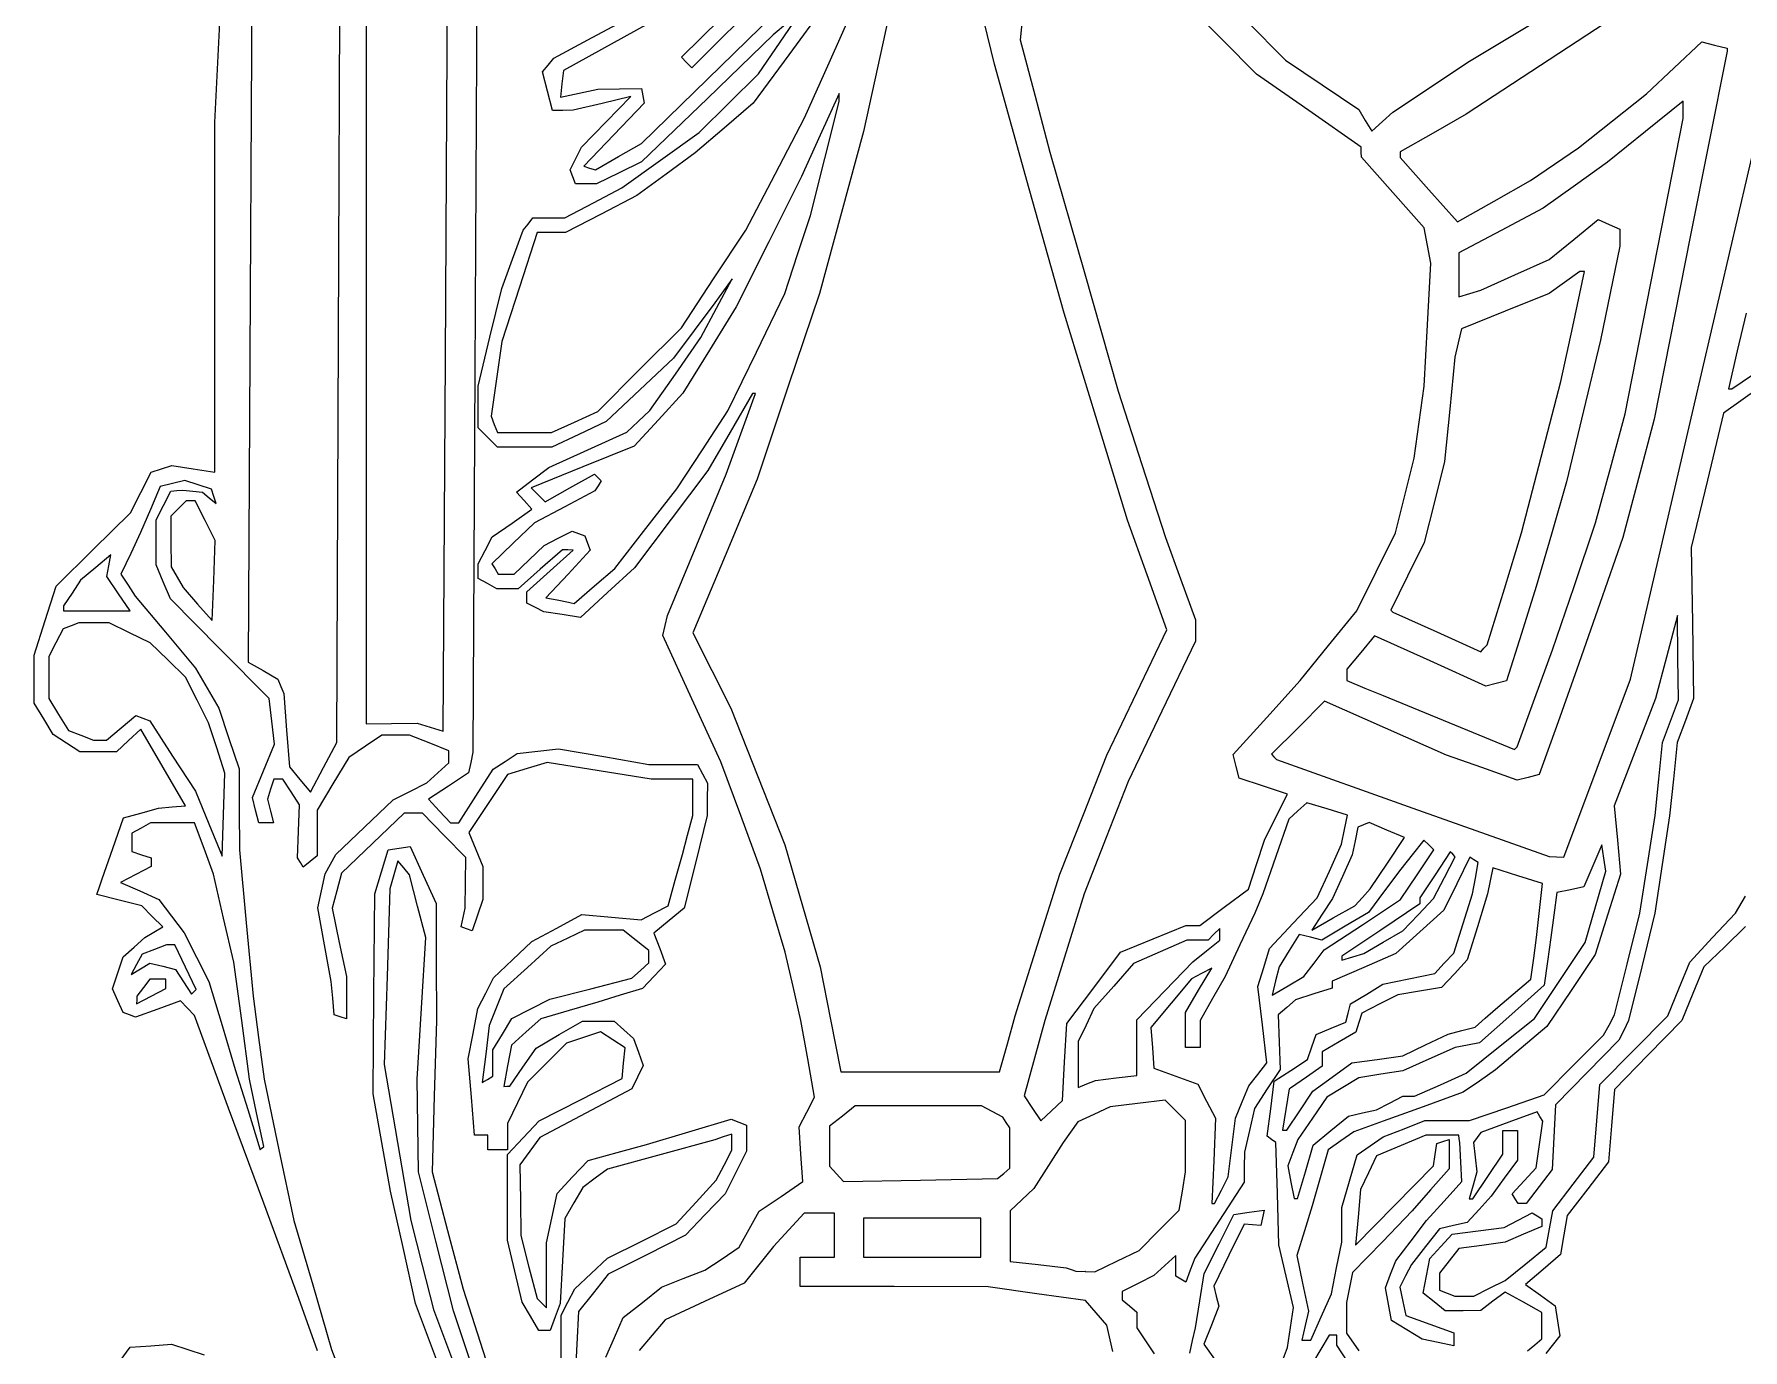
# Model space of a CAD drawing. Extents: x 6 to 570, y 20 to 823.
# Drawn here: x 5.5 to 243.8, y 229.3 to 412.7 of the extents above; entities that cross this region are included whole.
import ezdxf

# ---------------------------------------------------------------- set-up
doc = ezdxf.new("R2010")
doc.units = 0
doc.layers.add('Layer_1', color=7, linetype='CONTINUOUS')

msp = doc.modelspace()

# ---------------------------------------------------------------- linework, layer by layer
at = {"layer": 'Layer_1', "color": 7}
for points in [[(35.944855, 427.586996), (35.671657, 376.386124), (35.39846, 325.185161), (37.471385, 324.001819), (39.544231, 322.818469), (39.950008, 321.797996), (40.355788, 320.777524), (40.741478, 315.675161), (41.127168, 310.572799), (42.602513, 308.798224), (44.077779, 307.023641), (45.904828, 310.499036), (47.731876, 313.974349), (47.96168, 370.440544), (48.191488, 426.906656)], [(126.611182, 424.183166), (123.90741, 411.669281), (121.20372, 399.155396), (118.116592, 387.858199), (115.02954, 376.561091), (110.69052, 363.635081), (106.351507, 350.709146), (101.87364, 339.974824), (97.39578, 329.240576), (100.034137, 323.987471), (102.672502, 318.734291), (106.439812, 309.209906), (110.20704, 299.685529), (112.67715, 291.181534), (115.147177, 282.677621), (116.59239, 275.364214), (118.03752, 268.050881), (129.096555, 268.050559), (140.155178, 268.050559), (141.245962, 271.962341), (142.33674, 275.874124), (145.449825, 285.738724), (148.562827, 295.603316), (151.848832, 303.906026), (155.13483, 312.208811), (159.296992, 320.945584), (163.45923, 329.682274), (160.72863, 337.337021), (157.998015, 344.991694), (153.574312, 359.415626), (149.150685, 373.839484), (144.295327, 391.187509), (139.440045, 408.535541), (135.094762, 426.496181)], [(51.832771, 415.340329), (51.824739, 365.962556), (51.816699, 316.584709), (55.388353, 316.632934), (58.960006, 316.681159), (60.775645, 316.118689), (62.591281, 315.556226), (62.888584, 367.490074), (63.185887, 419.424004)], [(107.716125, 418.505719), (97.249935, 408.065569), (96.52677, 408.788734), (95.803597, 409.511906), (106.66713, 420.249604)], [(174.573503, 414.610886), (180.048615, 409.111586), (185.150978, 405.666484), (190.25334, 402.221464), (191.154008, 400.719679), (192.054758, 399.217984), (193.535168, 400.555601), (193.536653, 400.547096), (195.017063, 401.884714), (200.23425, 405.364129), (205.451513, 408.843536), (223.670243, 419.822531)], [(67.248379, 418.748741), (66.991251, 365.684179), (66.734123, 312.619609), (66.423163, 311.187011), (66.112199, 309.754414), (63.311765, 307.901171), (60.511251, 306.047929), (62.05803, 304.401431), (63.60481, 302.755016), (64.175308, 302.755016), (64.745809, 302.755016), (67.13717, 306.493324), (69.528531, 310.231624), (71.220427, 311.340244), (72.912322, 312.448781), (75.79383, 312.771799), (78.675337, 313.094816), (84.96852, 312.006844), (91.261785, 310.918961), (94.639065, 310.918961), (98.016427, 310.918961), (98.72031, 309.603034), (99.424192, 308.287181), (99.408142, 306.031376), (99.392092, 303.775654), (97.7832, 297.328511), (96.174232, 290.881376), (94.069005, 289.123834), (91.963695, 287.366291), (92.774047, 285.219364), (93.5844, 283.072436), (91.985715, 281.370656), (90.386947, 279.668876), (87.253132, 278.716466), (84.1194, 277.764049), (80.164057, 276.604811), (76.208722, 275.445649), (74.147533, 273.603979), (72.086338, 271.762309), (71.560837, 268.890199), (71.035333, 266.018171), (71.453968, 266.042246), (71.872603, 266.066321), (73.69732, 268.706051), (75.522037, 271.345781), (78.75147, 273.238316), (81.980902, 275.130851), (84.206257, 275.130851), (86.431687, 275.130851), (87.782655, 273.908291), (89.133615, 272.685731), (89.792497, 270.795769), (90.451387, 268.905806), (89.656702, 267.290164), (88.862025, 265.674521), (82.455142, 262.272896), (76.04826, 258.871346), (74.659377, 256.975759), (73.270488, 255.080254), (73.342803, 250.146311), (73.415118, 245.212369), (74.539726, 240.822724), (75.664337, 236.433086), (76.316792, 235.780631), (76.969255, 235.128169), (76.969255, 239.652799), (76.969255, 244.177429), (77.709295, 247.627106), (78.449342, 251.076866), (80.622542, 253.381211), (82.79575, 255.685466), (86.855942, 256.808149), (90.91606, 257.930906), (96.818972, 259.683551), (102.721802, 261.436106), (103.792172, 261.025511), (104.862542, 260.614909), (104.862542, 258.797186), (104.862542, 256.979456), (103.376987, 254.004979), (101.89144, 251.030426), (99.118165, 248.147794), (96.34489, 245.265079), (90.97351, 242.543869), (85.602212, 239.822584), (83.516987, 237.233074), (81.431852, 234.643489), (81.201242, 230.089766), (80.970632, 225.535969)], [(143.669737, 418.401184), (143.034157, 411.938216), (145.106835, 404.114569), (147.179445, 396.290921), (151.939747, 379.623229), (156.70005, 362.955544), (159.99336, 352.742944), (163.286677, 342.530344), (165.379687, 336.795364), (167.472705, 331.060474), (167.472705, 329.582396), (167.472705, 328.104319), (162.781905, 318.317344), (158.091105, 308.530294), (155.031615, 300.706721), (151.972132, 292.883074), (149.223202, 284.038954), (146.47419, 275.194909), (145.038375, 269.943656), (143.602485, 264.692479), (144.749115, 262.942496), (145.895655, 261.192581), (147.414712, 262.619719), (147.406402, 262.619156), (148.92546, 264.046286), (149.235615, 269.406904), (149.545777, 274.767596), (153.29436, 279.748069), (157.043032, 284.728616), (161.586622, 286.594549), (166.130302, 288.460489), (167.102962, 288.460489), (168.075705, 288.460489), (171.482483, 290.992144), (174.889327, 293.523799), (175.99899, 296.944879), (177.108652, 300.365944), (178.70172, 303.558581), (180.29478, 306.751211), (176.94, 307.865539), (173.585137, 308.979784), (173.169712, 310.634074), (172.754287, 312.288281), (177.422272, 317.449699), (182.09025, 322.611124), (186.03771, 327.475961), (189.98517, 332.340806), (192.674797, 337.783301), (195.364342, 343.225789), (196.67481, 348.426506), (197.985352, 353.627134), (198.675577, 358.631231), (199.365802, 363.635239), (199.836667, 372.211789), (200.307532, 380.788414), (199.84149, 383.270734), (199.37544, 385.752979), (194.990227, 390.681536), (190.605007, 395.610094), (190.588957, 396.290681), (190.572907, 396.971261), (183.28746, 402.073624), (176.00193, 407.175986), (171.224917, 411.945289), (166.44798, 416.714591)], [(85.277542, 228.259046), (86.468527, 231.015769), (87.659505, 233.772491), (90.346725, 235.900856), (93.03402, 238.029146), (96.057187, 239.216269), (99.080362, 240.403391), (101.458222, 241.990826), (103.836165, 243.578344), (105.244012, 246.093124), (106.651867, 248.607986), (109.696807, 250.679141), (112.741672, 252.750386), (112.470082, 256.553126), (112.198492, 260.355874), (113.27361, 262.434829), (114.348637, 264.513694), (113.40546, 269.857279), (112.462372, 275.200774), (111.363472, 279.963011), (110.264655, 284.725241), (108.545842, 290.507861), (106.82703, 296.290571), (104.065245, 303.774004), (101.303385, 311.257526), (97.246402, 320.063636), (93.18942, 328.869829), (93.514845, 330.268361), (93.840277, 331.666969), (97.940242, 341.531486), (102.040297, 351.396079), (104.083972, 357.008681), (106.127647, 362.621276), (105.926767, 362.621276), (105.725887, 362.621276), (102.606937, 357.253429), (99.487987, 351.885581), (94.374135, 345.096874), (89.260282, 338.308159), (85.488952, 334.861294), (81.717622, 331.414504), (79.173195, 331.805014), (76.628842, 332.195531), (75.438345, 332.805401), (74.247767, 333.415271), (74.247767, 334.205134), (74.247767, 334.994996), (77.47929, 337.892659), (80.710732, 340.790314), (79.956225, 340.822489), (79.201717, 340.854664), (76.110247, 338.133461), (73.018702, 335.412176), (71.547693, 335.412176), (70.076605, 335.412176), (68.76076, 336.116059), (67.444833, 336.819941), (67.444833, 337.850299), (67.444833, 338.880574), (68.417978, 340.762421), (69.39112, 342.644269), (72.172993, 344.572159), (74.954946, 346.500049), (73.877344, 347.690869), (72.79966, 348.881606), (75.054502, 350.595034), (77.309422, 352.308461), (82.746937, 354.781541), (88.184527, 357.254621), (89.785702, 358.748771), (91.386885, 360.242921), (94.950742, 365.345284), (98.5146, 370.447646), (100.702755, 374.529529), (102.890985, 378.611419), (101.66553, 376.934636), (100.440082, 375.257764), (97.563472, 371.418296), (94.686862, 367.578829), (89.989402, 363.147491), (85.291927, 358.716146), (81.512887, 356.928394), (77.733765, 355.140559), (73.949982, 355.140559), (70.166118, 355.140559), (68.805434, 356.501239), (67.444833, 357.861844), (67.445473, 360.753154), (67.446199, 363.644546), (69.0988, 370.465961), (70.751484, 377.287301), (72.249892, 381.350951), (73.748218, 385.414601), (74.421568, 386.264966), (75.09492, 387.115414), (77.32365, 387.115414), (79.552372, 387.115414), (83.524102, 389.204651), (87.495907, 391.293964), (92.887057, 395.157461), (98.278125, 399.020869), (102.420517, 403.119071), (106.563, 407.217274), (109.572667, 411.623066), (112.582335, 416.028776)], [(115.75914, 416.643139), (110.780677, 409.872986), (105.802222, 403.102916), (101.766532, 399.646886), (97.73085, 396.190864), (93.64896, 393.205294), (89.56707, 390.219731), (84.59817, 387.647096), (79.62927, 385.074544), (77.658712, 385.074544), (75.688477, 385.074544), (73.230106, 377.469934), (70.771651, 369.865241), (70.013931, 364.668064), (69.25621, 359.470886), (69.695737, 358.326274), (70.135262, 357.181654), (73.905786, 357.181654), (73.907073, 357.172114), (77.677598, 357.172114), (80.901652, 358.658546), (84.1257, 360.144904), (89.95854, 365.971879), (95.791387, 371.798861), (100.281465, 378.602036), (104.77146, 385.405211), (108.867817, 393.228784), (112.964168, 401.052431), (116.389987, 408.751691), (119.8158, 416.450876)], [(93.071948, 415.245491), (79.362503, 407.657756), (79.139123, 405.805399), (78.915743, 403.953124), (81.520358, 404.516389), (84.124973, 405.079661), (87.172253, 405.111761), (90.219525, 405.143936), (90.415583, 404.123464), (90.61164, 403.102991), (86.394443, 398.722039), (82.177238, 394.341071), (82.989443, 394.070291), (83.80164, 393.799496), (87.02448, 395.658206), (90.247328, 397.516834), (99.43158, 406.479634), (108.615833, 415.442434)], [(45.044132, 229.134004), (42.457436, 236.447419), (37.549283, 249.713554), (32.641131, 262.979696), (30.276691, 269.442664), (27.912247, 275.905631), (26.919175, 276.915739), (25.926023, 277.925846), (22.793896, 276.799549), (19.661689, 275.673169), (18.818069, 275.996989), (17.974453, 276.320809), (17.228786, 277.958306), (16.483115, 279.595804), (17.208697, 281.832731), (17.93508, 284.069569), (19.465868, 285.430256), (20.996738, 286.790861), (22.239705, 287.516434), (23.482754, 288.242021), (22.010623, 289.714151), (20.53841, 291.186281), (17.409336, 291.974539), (14.280181, 292.762789), (14.650605, 293.858876), (15.020225, 294.954881), (16.501195, 299.208161), (17.982166, 303.461441), (20.43773, 304.135594), (22.893372, 304.809746), (24.778995, 304.984114), (26.664538, 305.159284), (23.532893, 310.498121), (20.401247, 315.837041), (18.717629, 314.255389), (17.034012, 312.673654), (14.467643, 312.673654), (11.901276, 312.673654), (10.051489, 313.885684), (8.201621, 315.097804), (6.87605, 317.271806), (5.550402, 319.445891), (5.547912, 322.799231), (5.545422, 326.152489), (7.070025, 330.963011), (8.594707, 335.773451), (13.781839, 340.875814), (18.969054, 345.978176), (20.409607, 348.820076), (21.850162, 351.661886), (23.289349, 352.119094), (24.728617, 352.575491), (27.72286, 352.126324), (30.717104, 351.677156), (30.733177, 376.040089), (30.741209, 400.403029), (31.412149, 414.349511)], [(110.59314, 414.332216), (108.603945, 412.635664), (99.419692, 403.780451), (90.23544, 394.925239), (87.09945, 393.401366), (83.96355, 391.877561), (82.48563, 391.877561), (81.008115, 391.877561), (80.636887, 392.844926), (80.26566, 393.812201), (81.076335, 395.396104), (81.88701, 396.979924), (85.322542, 400.516309), (88.758082, 404.052604), (84.734362, 403.091674), (80.710575, 402.130826), (79.262625, 402.106676), (77.814682, 402.082601), (77.130082, 404.780749), (76.445482, 407.478896), (77.21766, 408.436691), (77.989845, 409.394411), (82.752075, 411.947764), (87.51423, 414.501191)], [(224.605522, 414.293846), (205.216545, 401.568881), (200.624415, 398.954944), (196.032292, 396.341006), (196.032292, 395.949694), (196.032292, 395.558374), (200.030932, 391.053754), (204.02958, 386.549134), (209.114107, 389.447111), (214.198627, 392.345014), (217.53123, 394.617529), (220.863757, 396.890051), (225.625995, 400.643786), (230.388225, 404.397514), (234.224797, 408.029756), (238.061452, 411.661991), (239.837392, 411.216041), (241.613422, 410.770084), (241.613422, 410.565994), (241.613422, 410.361896), (236.518687, 384.696536), (231.42396, 359.031251), (229.25421, 350.788721), (227.084385, 342.546199), (223.873267, 333.361946), (220.662157, 324.177694), (218.04171, 316.839214), (215.42127, 309.500734), (213.866692, 309.106204), (212.312122, 308.711674), (207.40365, 310.459571), (202.495252, 312.207394), (193.991347, 315.961849), (185.487352, 319.716221), (181.77774, 316.019134), (178.068037, 312.321971), (178.424002, 311.966014), (178.77996, 311.610056), (197.781232, 304.831144), (216.782595, 298.052156), (217.814955, 298.019981), (217.81956, 298.018061), (218.851927, 297.985886), (223.495395, 310.401581), (228.138945, 322.817359), (236.92722, 360.574834), (245.715502, 398.332316)], [(244.241197, 373.825504), (243.017272, 368.560429), (241.793348, 363.295429), (242.039468, 363.294949), (242.28615, 363.294949), (246.712027, 366.325031)], [(245.942632, 363.316856), (241.096995, 359.902939), (238.851315, 350.539819), (236.605635, 341.176624), (236.773567, 330.631766), (236.941507, 320.086916), (235.795042, 317.025499), (234.64866, 313.964081), (234.117532, 308.861719), (233.586405, 303.759356), (232.55958, 296.956174), (231.532762, 290.152999), (229.702177, 282.669559), (227.871592, 275.186126), (227.18619, 273.825439), (226.500787, 272.464834), (222.092265, 267.962389), (217.683742, 263.459929), (217.437862, 258.943579), (217.19199, 254.427386), (215.379322, 252.050809), (213.566662, 249.674314), (213.00741, 249.674314), (212.448157, 249.674314), (212.03274, 250.346861), (211.617315, 251.019409), (213.304635, 252.839066), (214.991865, 254.658716), (215.44023, 257.918201), (215.888595, 261.177769), (215.495677, 261.813356), (215.102752, 262.448936), (211.18422, 261.027836), (207.265605, 259.606729), (206.755365, 258.892399), (206.245132, 258.178061), (206.474137, 256.137116), (206.703142, 254.096171), (206.181652, 252.225334), (205.66017, 250.354414), (205.904437, 250.354414), (206.148712, 250.354414), (208.237867, 253.449979), (210.327022, 256.545469), (210.327022, 258.212134), (210.327022, 259.878874), (211.347495, 259.878874), (212.367967, 259.878874), (212.367967, 257.792531), (212.367967, 255.706189), (210.535695, 253.200409), (208.70343, 250.694629), (207.038527, 248.856814), (205.37355, 247.018999), (203.445585, 246.595541), (201.517695, 246.172084), (199.557742, 243.671126), (197.597872, 241.170161), (196.773862, 239.599601), (195.94977, 238.028959), (196.386885, 236.037424), (196.824, 234.045896), (200.173642, 232.856284), (203.523285, 231.666589), (203.523285, 230.751701), (203.523285, 229.836889), (201.312232, 230.304536), (199.10118, 230.772191), (196.964055, 232.069234), (194.82693, 233.366284), (194.397847, 235.653664), (193.968765, 237.940969), (194.684707, 239.823619), (195.400642, 241.706276), (197.55609, 244.499711), (199.711537, 247.293079), (202.153035, 250.014364), (204.59454, 252.735649), (204.461152, 255.456859), (204.327765, 258.178144), (204.26349, 258.688376), (204.199215, 259.198616), (201.908775, 259.198616), (199.618418, 259.198616), (196.169063, 257.765134), (192.7197, 256.331651), (191.602328, 253.977011), (190.48503, 251.622289), (190.145138, 247.756954), (189.805245, 243.891529), (195.243645, 249.421924), (200.68212, 254.952326), (200.910315, 256.511959), (201.138517, 258.071599), (201.98889, 258.351221), (202.83933, 258.631654), (202.83933, 256.575439), (202.83933, 254.519149), (200.259547, 251.586454), (197.679757, 248.653759), (193.532302, 244.356124), (189.384847, 240.058571), (188.96862, 237.978169), (188.5524, 235.897856), (188.5524, 233.759681), (188.5524, 231.621514), (190.234972, 229.145381)], [(79.009397, 225.946331), (79.009397, 230.026931), (79.009397, 234.107456), (79.971775, 235.944551), (80.934227, 237.781639), (83.2033, 239.923106), (85.472357, 242.064566), (90.25765, 244.449746), (95.042942, 246.834919), (97.853507, 249.884044), (100.664065, 252.933086), (101.742227, 255.018056), (102.82039, 257.103041), (102.82039, 258.236644), (102.82039, 259.370254), (101.629892, 258.968494), (100.43932, 258.566734), (92.966005, 256.521214), (85.49269, 254.475686), (83.781752, 253.200574), (82.070815, 251.925469), (80.80342, 249.761261), (79.536107, 247.597136), (79.221122, 241.668596), (78.906145, 235.740131), (78.195025, 233.869294), (77.483905, 231.998374), (76.692445, 231.998374), (75.90097, 231.998374), (74.745831, 233.953819), (73.590766, 235.909271), (72.568288, 240.246761), (71.545805, 244.584251), (71.537773, 250.546946), (71.52974, 256.509716), (73.740789, 258.855679), (75.951839, 261.201724), (81.734467, 264.148714), (87.517169, 267.095636), (87.726884, 269.234284), (87.936607, 271.372939), (86.221732, 272.496581), (84.506774, 273.620231), (82.140562, 272.839204), (79.774274, 272.058184), (77.054834, 269.338744), (74.335396, 266.619304), (72.932286, 263.720764), (71.529097, 260.822216), (71.529097, 258.996056), (71.529097, 257.169896), (70.168492, 257.169896), (68.807809, 257.169896), (68.807809, 258.190369), (68.807809, 259.210841), (67.885205, 259.210841), (66.962522, 259.210841), (66.51898, 264.530554), (66.075434, 269.850266), (66.743965, 273.374194), (67.412494, 276.898196), (68.512756, 279.025924), (69.613018, 281.153569), (72.265362, 283.676704), (74.917627, 286.199764), (78.408044, 288.099446), (81.898379, 289.999129), (86.033227, 289.623889), (90.168067, 289.248641), (92.057707, 290.225809), (93.947347, 291.202969), (94.944037, 294.765626), (95.940727, 298.328276), (96.657464, 301.049561), (97.374209, 303.770854), (97.377959, 306.322031), (97.381709, 308.873209), (94.490392, 308.866459), (91.599082, 308.859709), (84.338302, 310.010434), (77.077604, 311.161159), (74.308424, 310.331524), (71.53933, 309.501881), (68.84689, 305.448356), (66.154529, 301.394914), (67.141334, 299.033126), (68.128219, 296.671331), (68.128219, 294.369889), (68.128219, 292.068439), (67.370498, 289.895074), (66.612778, 287.721709), (65.83979, 287.995706), (65.066802, 288.269711), (65.343214, 289.557116), (65.619623, 290.844514), (65.683906, 294.387559), (65.748188, 297.930529), (62.715134, 301.020634), (59.682163, 304.110656), (58.402882, 304.110656), (57.125041, 304.110656), (52.758062, 299.917316), (48.391084, 295.723984), (47.736213, 293.284249), (47.081345, 290.844514), (48.079959, 286.082606), (49.078497, 281.320616), (49.078497, 278.372336), (49.078497, 275.424049), (48.228129, 275.702876), (47.377763, 275.981696), (47.176079, 278.310379), (46.974393, 280.639069), (46.025677, 285.773329), (45.076958, 290.907596), (45.610498, 293.272841), (46.144035, 295.638004), (46.866402, 296.987839), (47.588766, 298.337599), (51.58468, 302.149099), (55.580513, 305.960524), (57.941901, 307.155761), (60.303211, 308.350999), (61.83392, 309.750656), (63.364629, 311.150314), (63.364629, 311.978336), (63.364629, 312.806291), (60.629602, 313.900684), (57.894574, 314.995001), (55.968052, 314.995001), (54.041448, 314.995001), (51.729795, 313.441474), (49.418144, 311.887939), (47.207174, 308.199139), (44.996125, 304.510331), (44.996125, 301.331996), (44.996125, 298.153751), (44.036238, 297.357461), (43.07635, 296.561171), (42.663339, 297.229699), (42.250331, 297.898226), (42.404607, 301.587596), (42.558883, 305.276966), (41.380679, 307.075091), (40.202476, 308.873209), (39.583763, 308.873209), (38.965051, 308.873209), (38.517491, 307.463509), (38.069929, 306.053734), (38.484547, 304.402091), (38.899162, 302.750374), (37.87869, 302.750374), (36.858217, 302.750374), (36.412262, 304.528489), (35.966311, 306.306521), (37.508267, 310.026746), (39.050226, 313.746971), (38.673374, 316.922644), (38.295717, 320.098489), (31.415323, 327.050074), (24.53493, 334.001741), (23.540167, 336.382571), (22.545329, 338.763409), (22.545329, 341.880431), (22.545329, 344.997536), (23.583319, 347.004649), (24.621228, 349.011844), (25.454157, 349.092199), (26.287087, 349.172546), (27.647691, 349.027916), (29.008375, 348.883279), (29.969385, 348.099049), (30.930398, 347.314811), (30.607381, 348.292774), (30.284368, 349.270744), (28.426867, 349.890259), (26.569284, 350.509774), (24.848221, 350.077474), (23.12716, 349.645181), (21.750967, 346.439051), (20.374775, 343.232921), (19.011039, 340.326176), (17.647302, 337.419439), (18.642544, 335.904161), (19.637785, 334.388876), (23.838035, 329.364941), (28.038362, 324.341081), (29.662923, 321.541369), (31.287563, 318.741581), (32.69935, 314.511124), (34.11114, 310.280576), (34.135245, 304.646524), (34.15935, 299.012471), (35.11032, 288.807746), (36.061366, 278.603021), (36.830338, 272.820319), (37.599309, 267.037699), (39.679947, 257.173106), (41.760586, 247.308506), (44.387539, 238.324579), (47.014491, 229.340561), (50.343561, 220.636331)], [(64.731419, 219.754166), (58.731361, 235.741601), (56.992059, 243.565249), (55.252758, 251.388814), (54.038716, 258.191989), (52.824595, 264.995164), (52.926642, 278.941571), (53.028689, 292.888054), (53.974352, 295.949471), (54.920018, 299.010889), (56.438675, 299.230249), (57.95741, 299.449609), (59.78293, 295.488491), (61.608371, 291.527449), (61.616411, 283.363669), (61.624443, 275.199889), (61.330355, 264.654956), (61.036265, 254.110106), (63.193723, 245.932901), (65.351098, 237.755704), (68.514642, 227.904611)], [(179.595233, 227.764316), (180.307155, 229.612579), (180.729802, 232.391794), (181.152457, 235.171016), (180.13665, 239.551091), (179.120835, 243.931091), (178.905495, 251.058409), (178.690147, 258.185801), (178.092322, 258.620509), (177.494505, 259.055216), (177.975015, 262.900714), (178.455517, 266.746286), (180.769582, 268.248791), (183.083565, 269.751371), (183.703072, 271.508674), (184.322595, 273.265894), (186.37374, 274.115539), (188.424892, 274.965184), (188.757547, 276.235954), (189.09021, 277.506724), (191.356702, 278.884999), (193.623112, 280.263281), (197.234865, 281.012974), (200.846527, 281.762659), (202.164465, 283.177256), (203.48232, 284.591854), (204.80082, 288.736819), (206.11932, 292.881866), (206.49939, 295.066481), (206.879452, 297.251179), (206.2977, 297.610354), (205.715955, 297.969529), (203.904495, 294.267139), (202.093035, 290.564674), (198.743317, 287.552914), (195.39351, 284.541236), (190.953892, 282.607076), (186.514357, 280.672999), (186.514357, 280.196509), (186.514357, 279.720026), (183.96318, 278.900914), (181.411995, 278.081884), (180.208162, 277.029911), (179.00424, 275.978021), (179.148075, 272.183636), (179.291902, 268.389326), (177.493867, 265.668034), (175.695907, 262.946831), (174.999247, 259.885414), (174.301792, 256.823996), (174.285742, 254.745041), (174.269692, 252.666094), (170.828205, 247.371049), (167.386807, 242.076079), (166.74801, 240.394954), (166.108402, 238.713746), (165.427012, 239.134789), (164.74563, 239.555839), (164.74563, 240.994864), (164.74563, 242.433964), (163.214917, 241.034314), (161.684212, 239.634664), (159.47316, 238.517201), (157.26219, 237.399664), (157.26219, 236.820326), (157.26219, 236.240989), (158.282662, 235.394074), (159.303135, 234.547166), (159.307635, 233.439911), (159.312135, 232.332656), (160.50786, 230.519591), (161.70366, 228.706526)], [(67.381673, 224.682889), (64.023193, 234.713899), (61.568918, 244.412081), (59.114722, 254.110181), (59.031156, 260.573149), (58.947591, 267.036191), (59.544607, 276.900709), (60.141622, 286.765301), (59.017575, 291.137906), (57.89361, 295.510511), (57.083822, 296.486306), (56.274032, 297.462019), (55.708353, 295.515251), (55.142674, 293.568476), (54.750555, 281.322806), (54.358435, 269.077136), (56.217464, 258.192071), (58.076411, 247.307006), (59.641189, 241.103981), (61.205967, 234.900956), (66.784819, 220.014274)], [(213.78693, 229.157299), (214.776622, 229.978661), (215.76624, 230.799941), (215.76624, 232.632371), (215.76624, 234.464719), (213.20502, 235.904149), (210.643792, 237.343661), (208.953105, 236.044609), (207.262335, 234.745474), (204.786517, 234.729424), (202.310707, 234.713374), (200.776702, 235.955464), (199.24278, 237.197546), (199.695967, 239.614376), (200.149155, 242.031124), (201.705015, 243.709924), (203.260875, 245.388724), (206.898495, 245.871641), (210.536115, 246.353749), (212.4906, 247.364501), (214.445167, 248.375254), (215.105662, 247.967059), (215.766165, 247.558871), (215.766165, 247.022119), (215.766165, 246.485374), (213.21498, 245.385671), (210.663802, 244.285969), (207.419422, 243.842426), (204.17496, 243.398884), (202.827292, 241.685531), (201.47955, 239.972186), (201.47955, 238.776146), (201.47955, 237.580016), (202.55562, 237.167014), (203.63178, 236.754004), (204.97053, 236.754004), (206.309355, 236.754004), (208.486575, 237.859166), (210.663802, 238.964329), (213.528832, 241.284739), (216.393795, 243.605066), (216.838942, 246.132304), (217.284097, 248.659459), (220.163355, 252.401216), (223.042612, 256.142974), (223.457227, 261.200021), (223.871842, 266.257061), (228.599602, 271.064531), (233.327287, 275.872084), (234.857595, 279.613841), (236.38782, 283.355524), (239.58021, 286.757149), (242.7726, 290.158699), (244.159882, 292.539776)], [(244.192583, 288.307421), (241.283595, 285.497981), (238.37469, 282.688549), (236.830883, 278.946791), (235.287075, 275.205116), (230.599973, 270.397564), (225.91287, 265.590011), (225.498255, 260.532971), (225.083633, 255.475924), (222.204375, 251.734249), (219.325118, 247.992491), (218.847825, 245.292574), (218.370533, 242.592581), (215.9349, 240.487196), (213.499343, 238.381804), (215.574923, 236.903891), (217.65042, 235.425971), (217.958168, 233.329181), (218.265915, 231.232391), (216.318015, 228.781331)], [(155.934443, 229.036069), (155.109068, 232.724074), (153.632835, 234.430436), (152.15661, 236.136791), (145.353428, 237.104711), (138.550335, 238.072639), (125.454218, 238.096714), (112.358183, 238.120789), (112.358183, 240.161734), (112.358183, 242.202679), (114.73926, 242.202679), (117.120413, 242.202679), (117.120413, 245.264096), (117.120413, 248.325514), (115.011413, 248.325514), (112.902405, 248.325514), (110.759415, 245.996584), (108.616425, 243.667736), (106.57548, 241.113424), (104.534535, 238.559194), (99.028725, 236.013956), (93.522915, 233.468644), (91.715153, 231.320261), (89.90739, 229.171886)], [(166.67115, 228.830029), (167.075325, 230.581624), (167.479492, 232.333136), (168.084547, 236.129696), (168.689595, 239.926256), (170.76702, 244.041574), (172.844445, 248.156809), (174.94485, 248.465359), (177.045337, 248.773916), (176.821155, 247.697119), (176.596972, 246.620314), (175.437487, 246.714326), (174.27801, 246.808339), (172.147792, 242.481296), (170.017657, 238.154336), (170.381655, 236.761346), (170.745652, 235.368446), (169.702275, 232.712321), (168.65898, 230.056204), (170.130712, 227.989384)], [(188.69592, 227.642104), (187.193415, 229.934149), (187.193415, 230.623564), (187.193415, 231.313789), (186.659872, 231.313789), (186.126337, 231.313789), (184.970152, 229.356491), (183.814042, 227.399276)], [(17.549711, 227.765929), (18.946632, 229.644161), (21.812796, 229.855489), (24.678958, 230.066809), (29.228255, 228.592106)]]:
    msp.add_lwpolyline(points, dxfattribs=at)
for points in [[(80.43159, 333.453761), (80.819685, 333.361361), (83.67693, 335.806954), (86.534092, 338.252636), (90.855195, 343.800709), (95.176372, 349.348706), (98.730908, 354.791276), (102.28545, 360.233771), (106.253318, 368.397551), (110.221185, 376.561331), (112.002518, 382.003826), (113.783843, 387.446396), (115.792725, 395.400296), (117.801608, 403.354196), (117.785558, 403.903804), (117.769508, 404.453411), (115.165215, 398.670791), (112.560923, 392.888089), (107.99322, 383.794234), (103.425443, 374.700296), (99.70602, 368.687306), (95.986515, 362.674391), (92.607713, 358.977386), (89.228903, 355.280464), (82.034813, 352.389071), (74.840642, 349.497761), (75.818048, 348.520354), (76.795448, 347.542954), (80.23605, 349.463846), (83.676645, 351.384829), (84.139478, 350.921996), (84.602303, 350.459171), (84.170813, 349.760914), (83.739323, 349.062649), (79.522598, 346.824116), (75.305963, 344.585509), (72.331967, 341.743211), (69.357893, 338.900996), (69.808667, 338.171396), (70.259444, 337.441796), (71.377465, 337.441796), (72.495483, 337.441796), (74.568811, 339.441364), (76.64214, 341.440931), (78.597668, 342.448946), (80.553195, 343.456961), (81.436425, 343.117879), (82.319655, 342.778789), (82.70535, 341.774066), (83.091037, 340.769344), (79.993305, 337.457629), (76.895647, 334.145914), (78.46983, 333.845396), (80.044005, 333.544879), (80.432108, 333.452479)], [(212.141558, 313.181636), (212.32878, 313.368859), (214.805393, 320.133626), (217.281923, 326.898311), (220.278577, 335.742431), (223.27515, 344.586559), (225.32445, 352.203461), (227.373758, 359.820364), (231.43491, 380.408111), (235.49607, 400.995784), (235.49607, 402.200741), (235.49607, 403.405706), (230.2236, 399.151294), (224.951137, 394.896971), (220.462905, 391.696301), (215.974672, 388.495639), (210.088073, 385.364149), (204.201555, 382.232749), (204.201555, 379.181051), (204.201555, 376.129436), (205.732268, 376.579406), (207.262973, 377.029384), (212.025203, 379.176154), (216.787358, 381.322999), (220.212285, 384.102619), (223.637295, 386.882329), (225.144623, 386.209781), (226.65195, 385.537234), (226.65195, 384.355489), (226.65195, 383.173669), (225.305573, 376.630189), (223.959188, 370.086799), (221.576025, 360.200906), (219.19278, 350.315104), (217.096875, 343.028524), (215.000888, 335.742034), (212.915505, 329.165449), (210.83013, 322.588946), (209.393595, 322.212896), (207.956978, 321.837656), (200.208375, 325.339961), (192.459698, 328.842274), (190.525298, 326.509489), (188.590898, 324.176786), (188.574848, 323.400581), (188.558798, 322.624384), (191.109975, 321.563246), (193.66116, 320.502116), (202.810298, 316.748711), (211.959353, 312.995216)], [(207.702255, 327.102649), (208.141785, 327.578336), (210.54954, 335.401984), (212.957287, 343.225549), (215.698425, 353.770481), (218.439555, 364.315339), (220.077532, 371.968886), (221.715592, 379.622426), (221.397397, 379.622426), (221.079202, 379.622426), (218.94288, 378.101201), (216.806565, 376.579976), (210.679627, 374.120074), (204.55278, 371.660089), (204.09396, 369.688489), (203.635155, 367.716889), (202.921627, 360.440681), (202.2081, 353.164466), (200.78394, 347.514746), (199.359697, 341.864944), (197.028682, 337.148921), (194.69766, 332.432884), (194.857567, 332.287451), (195.017467, 332.142011), (201.140302, 329.384404), (207.263137, 326.626879)], [(30.577091, 336.557126), (30.773149, 342.156949), (29.372531, 344.902339), (27.971912, 347.647729), (27.354005, 347.647729), (26.736095, 347.647729), (25.667011, 346.578649), (24.598007, 345.509561), (24.622111, 341.986519), (24.646216, 338.463476), (25.472479, 337.025816), (26.298742, 335.588239), (28.339687, 333.272809), (30.380631, 330.957304), (30.576689, 336.557126)], [(14.273235, 332.322724), (18.908107, 332.306674), (17.283388, 334.700846), (15.658668, 337.095094), (15.947935, 338.608046), (16.237202, 340.121081), (14.124824, 338.352686), (12.012446, 336.584216), (10.826368, 334.803536), (9.64029, 333.022849), (9.639315, 332.682964), (9.63834, 332.343071), (14.273292, 332.327021)], [(182.941178, 230.633689), (183.559088, 230.633689), (185.002935, 233.865214), (186.446865, 237.096656), (187.160385, 240.701816), (187.87392, 244.306976), (187.87392, 246.719951), (187.87392, 249.132926), (188.93826, 252.794254), (190.002607, 256.455506), (191.829577, 257.718476), (193.65654, 258.981454), (196.561672, 260.114659), (199.466805, 261.247864), (202.577482, 261.247864), (205.68807, 261.247864), (210.897547, 263.046146), (216.106935, 264.844511), (220.24692, 268.998956), (224.386822, 273.153401), (225.144547, 274.574591), (225.902265, 275.995864), (227.666715, 283.078586), (229.431172, 290.161226), (230.49672, 296.964401), (231.562192, 303.767576), (232.083675, 308.869939), (232.605165, 313.972301), (233.710245, 316.949111), (234.81525, 319.925996), (234.750975, 325.793231), (234.6867, 331.660466), (233.162662, 325.877756), (231.6387, 320.095136), (228.757432, 312.611614), (225.876247, 305.128181), (226.306132, 300.364661), (226.736017, 295.601224), (224.970997, 290.014016), (223.205985, 284.426891), (219.84051, 279.395081), (216.475125, 274.363264), (212.88933, 271.339774), (209.303535, 268.316284), (207.05946, 266.753194), (204.815385, 265.190021), (199.235805, 263.170534), (193.656232, 261.151039), (191.615287, 260.415019), (189.574342, 259.678991), (187.76634, 258.420754), (185.958255, 257.162599), (184.842322, 253.252421), (183.726397, 249.342169), (182.666707, 245.884286), (181.607025, 242.426336), (182.410545, 238.557221), (183.214072, 234.688181), (182.768917, 232.660819), (182.32377, 230.633531), (182.941672, 230.633531)], [(31.93922, 303.903934), (32.136886, 309.712669), (30.994679, 313.203011), (29.852473, 316.693346), (28.255876, 319.882286), (26.659279, 323.071219), (24.184514, 325.474631), (21.709829, 327.878044), (18.857246, 329.258899), (16.004744, 330.639829), (13.894053, 330.639829), (11.783362, 330.639829), (10.682135, 330.217181), (9.580831, 329.794526), (8.585507, 327.869854), (7.590184, 325.945099), (7.592734, 323.019956), (7.595209, 320.094896), (8.953562, 317.866894), (10.311995, 315.638884), (12.056762, 314.975981), (13.801529, 314.312269), (14.725499, 314.312269), (15.649469, 314.312269), (17.675869, 316.017341), (19.70219, 317.722414), (20.677104, 317.347976), (21.651936, 316.974334), (24.838381, 312.071651), (28.024826, 307.169044), (29.883049, 302.632121), (31.741276, 298.095199), (31.938941, 303.904016)], [(169.958602, 249.682534), (170.15064, 249.682534), (171.10185, 251.553379), (172.053135, 253.424216), (172.5465, 257.506106), (173.039865, 261.587996), (173.975887, 263.838821), (174.91191, 266.089564), (176.17014, 267.689134), (177.428377, 269.288786), (176.808862, 274.612601), (176.189347, 279.936409), (176.987242, 282.599524), (177.785137, 285.262631), (181.109227, 288.777401), (184.433317, 292.292164), (186.145305, 296.031514), (187.857202, 299.770864), (188.26539, 301.813654), (188.673585, 303.856444), (185.82759, 304.709141), (182.981513, 305.561839), (181.731397, 304.430486), (180.4812, 303.299119), (178.664595, 298.090781), (176.84799, 292.882511), (176.299987, 291.521906), (175.751985, 290.161226), (173.674567, 285.739204), (171.59706, 281.317181), (169.870612, 278.266294), (168.144165, 275.215399), (168.144165, 273.333956), (168.144165, 271.452589), (167.123692, 271.452589), (166.10322, 271.452589), (166.10322, 273.882596), (166.10322, 276.312686), (167.9187, 279.410426), (169.734097, 282.508166), (168.337335, 281.760889), (166.94049, 281.013611), (164.100367, 277.621309), (161.260155, 274.228999), (161.47068, 271.397389), (161.681205, 268.565696), (164.742615, 267.448564), (167.804032, 266.331424), (169.035112, 263.959909), (170.26611, 261.588476), (170.01621, 255.635749), (169.766317, 249.683021)], [(37.29911, 257.394499), (37.548202, 257.643589), (36.569112, 262.337201), (35.59002, 267.030731), (34.482527, 275.194511), (33.375033, 283.358291), (31.962683, 289.481126), (30.550414, 295.603961), (29.226209, 299.175611), (27.902086, 302.747261), (24.844768, 302.747261), (21.787529, 302.747261), (20.471602, 302.043379), (19.155753, 301.339496), (19.155753, 300.048634), (19.155753, 298.757779), (20.516358, 298.326289), (21.876959, 297.894799), (21.876959, 297.277691), (21.876959, 296.660591), (19.741119, 295.556149), (17.605358, 294.451624), (20.260355, 293.262979), (22.915349, 292.074326), (24.680767, 289.757854), (26.446184, 287.441464), (28.168614, 284.039839), (29.891044, 280.638289), (31.739785, 274.515454), (33.58861, 268.392619), (35.319393, 262.769734), (37.05018, 257.146931)], [(186.690007, 289.495586), (189.701048, 291.178481), (190.768763, 292.370591), (191.836485, 293.562694), (194.23644, 297.142219), (196.636485, 300.721751), (194.161957, 301.755641), (191.68743, 302.789531), (190.897568, 302.486599), (190.107705, 302.183674), (189.720413, 300.254336), (189.333112, 298.324999), (187.962548, 295.263581), (186.591983, 292.202164), (185.134875, 290.007514), (183.677768, 287.812774)], [(180.37899, 280.030106), (182.60442, 281.317024), (184.003838, 283.184404), (185.403248, 285.051791), (190.744335, 288.558356), (196.085423, 292.064846), (198.410175, 295.533409), (200.735003, 299.001889), (200.019068, 299.684081), (199.303133, 300.366274), (197.697127, 298.325329), (196.09113, 296.284384), (193.853565, 293.269886), (191.616, 290.255314), (188.345347, 288.334421), (185.074687, 286.413596), (183.500587, 286.808929), (181.926487, 287.204261), (180.531337, 284.941466), (179.136262, 282.678671), (178.645312, 280.711489), (178.154362, 278.744306)], [(181.467443, 250.363121), (181.712513, 250.363121), (182.796548, 254.092106), (183.880575, 257.821009), (186.339112, 259.847486), (188.79756, 261.873964), (190.762418, 262.305461), (192.727268, 262.736951), (194.552302, 263.689121), (196.377345, 264.641299), (197.208345, 264.645049), (198.039352, 264.648799), (201.630367, 266.245954), (205.221465, 267.843116), (209.98362, 271.656551), (214.74585, 275.469904), (218.27226, 280.774271), (221.798678, 286.078721), (223.245743, 291.052511), (224.6928, 296.026316), (224.426033, 297.855694), (224.159265, 299.684989), (222.904568, 296.752774), (221.649945, 293.820566), (219.758138, 293.442109), (217.866248, 293.063651), (217.45725, 289.911274), (217.04826, 286.758814), (216.577395, 283.434086), (216.10653, 280.109359), (211.596285, 276.090461), (207.08604, 272.071646), (205.391415, 271.764701), (203.696708, 271.457756), (200.037068, 269.815039), (196.377428, 268.172321), (193.31601, 267.699844), (190.254593, 267.227374), (188.033978, 265.877299), (185.813363, 264.527224), (183.784718, 261.578621), (181.756065, 258.630101), (181.057808, 256.793891), (180.359543, 254.957681), (180.79023, 252.660491), (181.220918, 250.363384), (181.465995, 250.363384)], [(189.404468, 284.079289), (190.935172, 284.551759), (193.662645, 286.134296), (196.390042, 287.716834), (198.535522, 289.959296), (200.68101, 292.201684), (202.185038, 295.122409), (203.68899, 298.043126), (203.348295, 298.383821), (203.0076, 298.724516), (200.882933, 295.516856), (198.758258, 292.309121), (198.758258, 291.879236), (198.758258, 291.449351), (193.31577, 287.821609), (187.873193, 284.193791), (187.873193, 283.899701), (187.873193, 283.605611)], [(179.899927, 259.887259), (180.209287, 259.887259), (182.013592, 262.613689), (183.817905, 265.340201), (186.543285, 267.314449), (189.26859, 269.288704), (192.82305, 269.774839), (196.377502, 270.260966), (199.555755, 271.790471), (202.733925, 273.319976), (204.606615, 273.790031), (206.479215, 274.260094), (207.89133, 275.530781), (209.30352, 276.801469), (211.777882, 278.892634), (214.252245, 280.983881), (214.641952, 283.872221), (215.03166, 286.760479), (215.458327, 290.523289), (215.885002, 294.286181), (212.421097, 295.393834), (208.957282, 296.501569), (208.575607, 294.692441), (208.193932, 292.883314), (206.78271, 288.261619), (205.371562, 283.639924), (203.571592, 281.713076), (201.771547, 279.786154), (198.734077, 279.279934), (195.6966, 278.773714), (193.194915, 277.506004), (190.69323, 276.238361), (190.273792, 274.915684), (189.854355, 273.593089), (187.503412, 272.205971), (185.15247, 270.818854), (185.15247, 269.821759), (185.15247, 268.824671), (182.941418, 267.297904), (180.730372, 265.771129), (180.637965, 265.722904), (180.545558, 265.674679), (180.068265, 262.783369), (179.59017, 259.891976), (179.89953, 259.891976)], [(68.760116, 266.993929), (69.499355, 267.450326), (69.502055, 269.281069), (69.504755, 271.111819), (70.836188, 273.295384), (72.167545, 275.478956), (74.804381, 276.824209), (77.441297, 278.169386), (83.164945, 279.627296), (88.888667, 281.085206), (90.079165, 282.156701), (91.269745, 283.228196), (91.269745, 284.093831), (91.269745, 284.959466), (89.477252, 286.369481), (87.68467, 287.779504), (84.987895, 287.779504), (82.291112, 287.779504), (79.950535, 286.668799), (77.609957, 285.558086), (74.311098, 282.592211), (71.01224, 279.626254), (70.003259, 277.069766), (68.994278, 274.513361), (68.508145, 270.525244), (68.022014, 266.537126), (68.760451, 266.993524)], [(152.327325, 266.351914), (153.517823, 266.839654), (156.409215, 267.193204), (159.300525, 267.546754), (159.300525, 271.430891), (159.300525, 275.314954), (163.212315, 279.350404), (167.12418, 283.385771), (168.995018, 284.897674), (170.865855, 286.409584), (170.865855, 287.230459), (170.865855, 288.051334), (170.04948, 287.234959), (169.233097, 286.418584), (167.753092, 286.418584), (166.273005, 286.418584), (162.553665, 284.773774), (158.834325, 283.128881), (156.075592, 279.994826), (153.31686, 276.860689), (152.226802, 274.563581), (151.136745, 272.266556), (151.136745, 269.065084), (151.136745, 265.863619)], [(27.829607, 279.219349), (28.155839, 279.544774), (26.656628, 282.641704), (25.157418, 285.738641), (24.582095, 285.738641), (24.006773, 285.738641), (22.303066, 285.091001), (20.599359, 284.443369), (19.836819, 283.019044), (19.074277, 281.594801), (20.372848, 282.405716), (21.67134, 283.216624), (23.466246, 282.765851), (25.261073, 282.315079), (26.382305, 280.603819), (27.503538, 278.892634)], [(21.87688, 278.595814), (23.917825, 279.651244), (23.917825, 280.314146), (23.917825, 280.977056), (22.802295, 280.977056), (21.686766, 280.977056), (20.782964, 279.786559), (19.879246, 278.595979), (19.855141, 278.068061), (19.831036, 277.540151)], [(129.11841, 252.949009), (139.855703, 253.153909), (140.734035, 253.882706), (141.612368, 254.611504), (141.604343, 257.419489), (141.596317, 260.227556), (141.096525, 260.976439), (140.596732, 261.725321), (139.110705, 262.507144), (137.624752, 263.288974), (128.827635, 263.288974), (120.0306, 263.288974), (118.238025, 261.878951), (116.445525, 260.468929), (116.445525, 257.680549), (116.445525, 254.892169), (117.415785, 253.818101), (118.385955, 252.744116)], [(152.112548, 240.211826), (153.428393, 240.155576), (156.51681, 241.650611), (159.60522, 243.145721), (162.404535, 245.945029), (165.203917, 248.744419), (165.646657, 251.423201), (166.089405, 254.101976), (166.096905, 257.673634), (166.104405, 261.245284), (164.67414, 262.675631), (163.243792, 264.105904), (159.40167, 263.635841), (155.559555, 263.165779), (153.306877, 262.108511), (151.054282, 261.051311), (150.044902, 259.617836), (149.035515, 258.184354), (146.978745, 254.979664), (144.921892, 251.774899), (143.27925, 250.217434), (141.636615, 248.659969), (141.62859, 245.137249), (141.620565, 241.614529), (145.532347, 241.173394), (149.44413, 240.732266), (150.124717, 240.497636), (150.805297, 240.263006), (152.121225, 240.206756)], [(129.366698, 242.199019), (137.530478, 242.199019), (137.530478, 244.920304), (137.530478, 247.641589), (129.366698, 247.641589), (121.202918, 247.641589), (121.202918, 244.920304), (121.202918, 242.199019)]]:
    msp.add_lwpolyline(points, close=True, dxfattribs=at)

doc.saveas('drawing.dxf')
